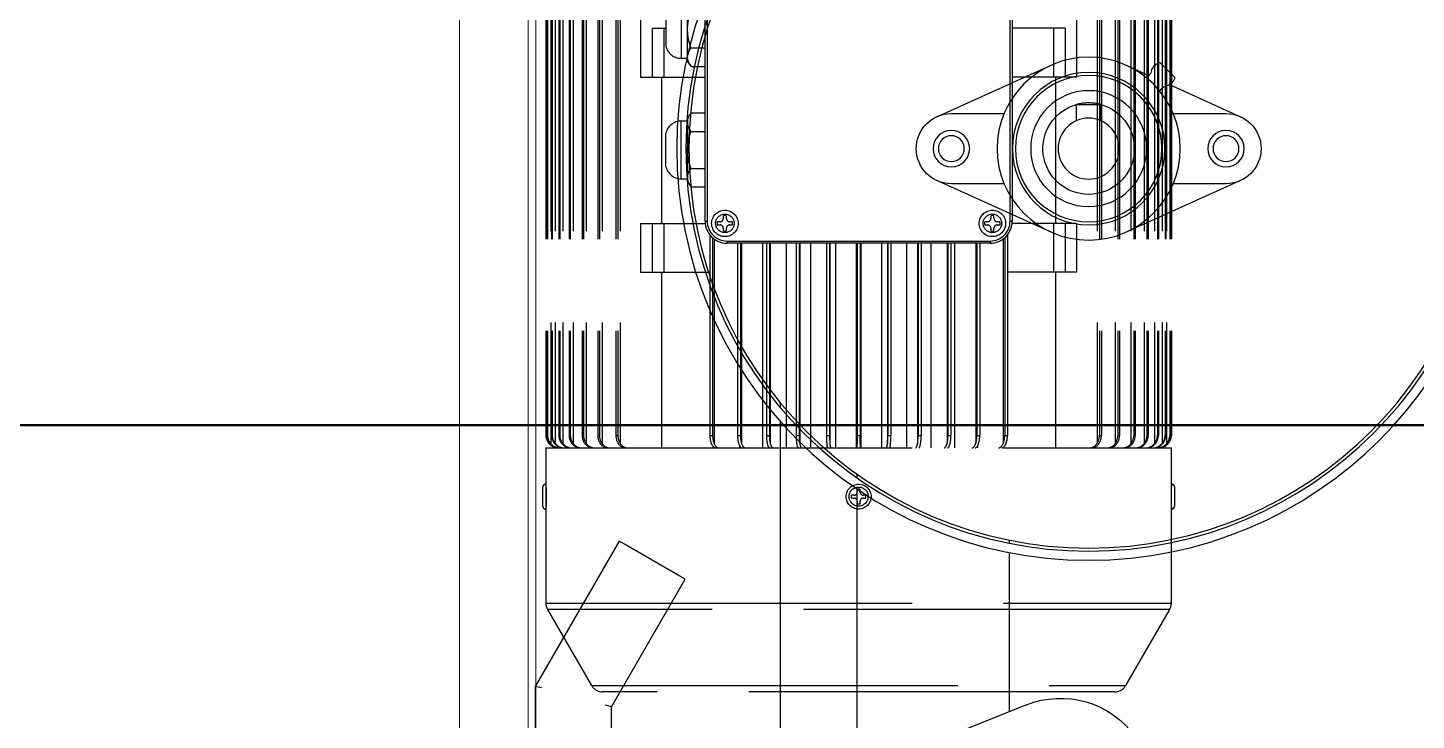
# Model space of a CAD drawing. Header units: millimetres. Extents: x 163705 to 1616509, y 81827 to 302547.
# Drawn here: x 252040.3 to 252495.4, y 147562.8 to 147789.9 of the extents above; entities that cross this region are included whole.
import ezdxf

# ---------------------------------------------------------------- set-up
doc = ezdxf.new("R2010")
doc.units = ezdxf.units.MM
doc.header["$LTSCALE"] = 10
doc.linetypes.add('ACAD_ISO02W100', pattern=[15, 12, -3])
for name, color, linetype, lineweight in [('1-填充', 8, 'Continuous', 18), ('1-虚线', 8, 'ACAD_ISO02W100', 0), ('1-设备轮廓', 2, 'Continuous', 18)]:
    doc.layers.add(name, color=color, linetype=linetype, lineweight=lineweight)

# ---------------------------------------------------------------- blocks, each defined once
blk = doc.blocks.new('A$C5A5F0ED2')
at = {"layer": '1-填充'}
blk.add_lwpolyline([(0, 0), (6000, 0), (6000, 2000), (0, 2000)], close=True, dxfattribs=at)
blk = doc.blocks.new('A$C7121566b')
at = {"layer": '1-设备轮廓', "lineweight": 50, "ltscale": 5}
blk.add_lwpolyline([(4499.65, 7100.13), (47799.65, 7100.13)], dxfattribs=at)
blk.add_blockref('A$C5A5F0ED2', (40999.65, 5100.13))
blk = doc.blocks.new('A$Cb1654539')
at = {"lineweight": 25}
for p, q in [((-53.91, 342.03), (-68.34, 317.04)), ((121.13, 342.03), (-53.91, 342.03)), ((-50.36, 344.08), (117.58, 344.08)), ((135.56, 317.04), (121.13, 342.03)), ((-68.89, 314.99), (-68.89, 284.13)), ((136.11, 314.99), (-68.89, 314.99)), ((-68.34, 317.04), (135.56, 317.04)), ((136.11, 284.13), (136.11, 314.99)), ((-69.92, 276.97), (-69.92, 283.2)), ((-68.93, 284.18), (-68.93, 275.98)), ((33.12, 282.25), (33.12, 281.56)), ((33.85, 282.49), (33.36, 282.49)), ((34.1, 281.56), (34.1, 282.25)), ((136.15, 275.98), (136.15, 284.18)), ((137.13, 283.2), (137.13, 276.97)), ((31.2, 280.33), (31.2, 279.84)), ((32.13, 280.58), (31.44, 280.58)), ((31.44, 279.59), (32.13, 279.59)), ((33.12, 278.61), (33.12, 277.92)), ((33.36, 277.67), (33.85, 277.67)), ((34.1, 277.92), (34.1, 278.61)), ((35.77, 280.58), (35.08, 280.58)), ((35.08, 279.59), (35.77, 279.59)), ((36.02, 279.84), (36.02, 280.33)), ((-68.89, 275.98), (-68.89, 264.08)), ((136.11, 264.08), (136.11, 275.98)), ((136.11, 264.08), (-68.89, 264.08)), ((-30.87, 206.48), (-30.87, 264.08)), ((-5.33, 263.53), (-5.33, 264.08)), ((2.16, 196.97), (2.16, 264.08)), ((9.95, 196.97), (9.95, 264.08)), ((17.97, 196.97), (17.97, 264.08)), ((26.14, 196.97), (26.14, 264.08)), ((32.83, 264.08), (32.83, 196.97)), ((34.38, 196.97), (34.38, 264.08)), ((41.07, 264.08), (41.07, 196.97)), ((49.24, 264.08), (49.24, 196.97)), ((57.26, 264.08), (57.26, 196.97)), ((65.05, 264.08), (65.05, 196.97)), ((72.54, 264.08), (72.54, 263.53)), ((98.08, 264.08), (98.08, 206.48)), ((-68.89, 75.7), (-68.89, 259.98)), ((-68.35, 259.98), (-68.45, 259.98)), ((-68.45, 75.7), (-68.45, 259.98)), ((-68.35, 75.7), (-68.35, 259.98)), ((-67.87, 262.09), (-67.87, 262.7)), ((-67.33, 72.99), (-67.33, 262.7)), ((-66.82, 259.98), (-67.02, 259.98)), ((-67.02, 75.7), (-67.02, 259.98)), ((-66.82, 75.7), (-66.82, 259.98)), ((-65.82, 72.99), (-65.82, 262.7)), ((-64.33, 259.98), (-64.63, 259.98)), ((-64.63, 75.7), (-64.63, 259.98)), ((-64.33, 75.7), (-64.33, 259.98)), ((-63.35, 72.99), (-63.35, 262.7)), ((-60.89, 259.98), (-61.29, 259.98)), ((-61.29, 75.7), (-61.29, 259.98)), ((-60.89, 75.7), (-60.89, 259.98)), ((-59.95, 72.99), (-59.95, 262.7)), ((-56.55, 259.98), (-57.03, 259.98)), ((-57.03, 75.7), (-57.03, 259.98)), ((-56.55, 75.7), (-56.55, 259.98)), ((-55.64, 72.99), (-55.64, 262.7)), ((-51.9, 75.7), (-51.9, 259.98)), ((-51.33, 259.98), (-51.9, 259.98)), ((-51.33, 75.7), (-51.33, 259.98)), ((-50.48, 72.99), (-50.48, 262.7)), ((-45.3, 259.98), (-45.95, 259.98)), ((-45.95, 75.7), (-45.95, 259.98)), ((-45.3, 75.7), (-45.3, 259.98)), ((-44.51, 72.99), (-44.51, 262.7)), ((-15.16, 194.25), (-15.16, 259.98)), ((-14.26, 259.98), (-15.16, 259.98)), ((-14.26, 195.19), (-14.26, 259.98)), ((-13.77, 195.58), (-13.77, 262.7)), ((-6.09, 196.97), (-6.09, 259.98)), ((-5.14, 259.98), (-6.09, 259.98)), ((-5.14, 196.97), (-5.14, 259.98)), ((-4.75, 196.97), (-4.75, 262.7)), ((4.34, 259.98), (3.36, 259.98)), ((3.36, 196.97), (3.36, 259.98)), ((4.34, 196.97), (4.34, 259.98)), ((4.64, 196.97), (4.64, 262.7)), ((14.11, 259.98), (13.11, 259.98)), ((13.11, 196.97), (13.11, 259.98)), ((14.11, 196.97), (14.11, 259.98)), ((14.31, 196.97), (14.31, 262.7)), ((23.05, 196.97), (23.05, 259.98)), ((24.07, 259.98), (23.05, 259.98)), ((24.07, 196.97), (24.07, 259.98)), ((24.17, 196.97), (24.17, 262.7)), ((33.1, 262.7), (33.1, 259.98)), ((34.12, 259.98), (33.1, 259.98)), ((33.1, 196.97), (33.1, 259.98)), ((34.12, 259.98), (34.12, 262.7)), ((34.12, 196.97), (34.12, 259.98)), ((43.04, 196.97), (43.04, 262.7)), ((44.16, 259.98), (43.14, 259.98)), ((43.14, 196.97), (43.14, 259.98)), ((44.16, 196.97), (44.16, 259.98)), ((52.9, 196.97), (52.9, 262.7)), ((53.1, 196.97), (53.1, 259.98)), ((54.11, 259.98), (53.1, 259.98)), ((54.11, 196.97), (54.11, 259.98)), ((62.57, 196.97), (62.57, 262.7)), ((62.87, 196.97), (62.87, 259.98)), ((63.85, 259.98), (62.87, 259.98)), ((63.85, 196.97), (63.85, 259.98)), ((71.97, 196.97), (71.97, 262.7)), ((72.36, 196.97), (72.36, 259.98)), ((73.31, 259.98), (72.36, 259.98)), ((73.31, 196.97), (73.31, 259.98)), ((80.99, 195.58), (80.99, 262.7)), ((81.47, 195.19), (81.47, 259.98)), ((82.38, 259.98), (81.47, 259.98)), ((82.38, 194.25), (82.38, 259.98)), ((111.72, 72.99), (111.72, 262.7)), ((113.17, 259.98), (112.52, 259.98)), ((112.52, 75.7), (112.52, 259.98)), ((113.17, 75.7), (113.17, 259.98)), ((117.7, 72.99), (117.7, 262.7)), ((118.55, 75.7), (118.55, 259.98)), ((119.12, 259.98), (118.55, 259.98)), ((119.12, 75.7), (119.12, 259.98)), ((122.86, 72.99), (122.86, 262.7)), ((123.76, 75.7), (123.76, 259.98)), ((124.25, 259.98), (123.76, 259.98)), ((124.25, 75.7), (124.25, 259.98)), ((127.16, 72.99), (127.16, 262.7)), ((128.11, 75.7), (128.11, 259.98)), ((128.5, 259.98), (128.11, 259.98)), ((128.5, 75.7), (128.5, 259.98)), ((130.56, 72.99), (130.56, 262.7)), ((131.55, 75.7), (131.55, 259.98)), ((131.84, 259.98), (131.55, 259.98)), ((131.84, 75.7), (131.84, 259.98)), ((133.03, 72.99), (133.03, 262.7)), ((134.24, 259.98), (134.04, 259.98)), ((134.04, 75.7), (134.04, 259.98)), ((134.24, 75.7), (134.24, 259.98)), ((134.54, 72.99), (134.54, 262.7)), ((135.08, 262.09), (135.08, 262.7)), ((135.56, 75.7), (135.56, 259.98)), ((135.66, 259.98), (135.56, 259.98)), ((135.66, 75.7), (135.66, 259.98)), ((136.11, 75.7), (136.11, 259.98)), ((-37.83, 190.48), (-37.83, 206.48)), ((-37.83, 206.48), (-34.05, 206.48)), ((-34.05, 190.48), (-34.05, 206.48)), ((-34.05, 206.48), (-30.27, 206.48)), ((-30.27, 206.48), (-15.16, 206.48)), ((-30.27, 190.48), (-30.27, 206.48)), ((97.49, 206.48), (82.38, 206.48)), ((97.49, 190.48), (97.49, 206.48)), ((101.27, 206.48), (97.49, 206.48)), ((101.27, 190.48), (101.27, 206.48)), ((105.05, 206.48), (101.27, 206.48)), ((105.05, 190.48), (105.05, 206.48)), ((-9.51, 196.25), (-9.51, 196.97)), ((-9.51, 196.97), (76.73, 196.97)), ((76.73, 196.25), (-9.51, 196.25)), ((76.73, 196.25), (76.73, 196.97)), ((-10.75, 192.76), (-10.75, 192.03)), ((-9.97, 193.02), (-10.49, 193.02)), ((-9.71, 192.03), (-9.71, 192.76)), ((76.93, 192.76), (76.93, 192.03)), ((77.71, 193.02), (77.19, 193.02)), ((77.97, 192.03), (77.97, 192.76)), ((-37.83, 190.48), (-34.05, 190.48)), ((-34.05, 190.48), (-30.27, 190.48)), ((-30.87, 142.48), (-30.87, 190.48)), ((-30.27, 190.48), (-16.7, 190.48)), ((-16.02, 189.74), (-16.74, 189.74)), ((-16.74, 103.51), (-16.74, 189.74)), ((-16.02, 189.74), (-16.02, 103.51)), ((-12.78, 190.73), (-12.78, 190.21)), ((-11.79, 190.99), (-12.52, 190.99)), ((-12.52, 189.95), (-11.79, 189.95)), ((-10.75, 188.9), (-10.75, 188.18)), ((-10.49, 187.92), (-9.97, 187.92)), ((-9.71, 188.18), (-9.71, 188.9)), ((-7.94, 190.99), (-8.67, 190.99)), ((-8.67, 189.95), (-7.94, 189.95)), ((-7.68, 190.21), (-7.68, 190.73)), ((74.9, 190.73), (74.9, 190.21)), ((75.89, 190.99), (75.16, 190.99)), ((75.16, 189.95), (75.89, 189.95)), ((76.93, 188.9), (76.93, 188.18)), ((77.19, 187.92), (77.71, 187.92)), ((77.97, 188.18), (77.97, 188.9)), ((79.74, 190.99), (79.01, 190.99)), ((79.01, 189.95), (79.74, 189.95)), ((80, 190.21), (80, 190.73)), ((83.95, 189.74), (83.23, 189.74)), ((83.23, 103.51), (83.23, 189.74)), ((97.49, 190.48), (83.92, 190.48)), ((83.95, 189.74), (83.95, 103.51)), ((101.27, 190.48), (97.49, 190.48)), ((98.08, 190.48), (98.08, 142.48)), ((105.05, 190.48), (101.27, 190.48)), ((88.55, 178.5), (83.95, 178.5)), ((89.69, 176.87), (88.55, 178.5)), ((89.69, 175.47), (89.69, 176.87)), ((91.81, 175.82), (89.69, 175.82)), ((89.69, 166.38), (89.69, 175.47)), ((91.81, 175.82), (91.81, 156.93)), ((88.55, 172.44), (83.95, 172.44)), ((96.76, 171.9), (96.76, 160.85)), ((89.69, 157.29), (89.69, 166.38)), ((88.55, 160.32), (83.95, 160.32)), ((88.55, 154.26), (89.69, 155.88)), ((89.69, 155.88), (89.69, 157.29)), ((89.69, 156.93), (91.81, 156.93)), ((88.55, 154.26), (83.95, 154.26)), ((-37.83, 110.48), (-37.83, 142.48)), ((-37.83, 142.48), (-34.05, 142.48)), ((-34.05, 126.48), (-34.05, 142.48)), ((-34.05, 142.48), (-30.27, 142.48)), ((-30.27, 142.48), (-16.74, 142.48)), ((-30.27, 126.48), (-30.27, 142.48)), ((97.49, 142.48), (83.95, 142.48)), ((97.49, 126.48), (97.49, 142.48)), ((101.27, 142.48), (97.49, 142.48)), ((101.27, 126.48), (101.27, 142.48)), ((105.05, 142.48), (101.27, 142.48)), ((105.05, 110.48), (105.05, 142.48)), ((88.55, 138.99), (83.95, 138.99)), ((89.69, 137.37), (88.55, 138.99)), ((89.69, 137.37), (89.69, 135.96)), ((88.55, 132.93), (83.95, 132.93)), ((91.81, 136.32), (89.69, 136.32)), ((89.69, 135.96), (89.69, 126.87)), ((91.81, 117.43), (91.81, 136.32)), ((96.76, 121.35), (96.76, 132.4)), ((-34.05, 126.48), (-30.27, 126.48)), ((-30.27, 126.48), (-16.74, 126.48)), ((89.69, 126.87), (89.69, 117.78)), ((97.49, 126.48), (96.76, 126.48)), ((101.27, 126.48), (97.49, 126.48))]:
    blk.add_line(p, q, dxfattribs=at)
for centre, radius in [((33.61, 280.08), 4.1), ((33.61, 280.08), 3.12), ((-10.23, 190.47), 4.34), ((-10.23, 190.47), 3.04), ((77.45, 190.47), 4.34), ((77.45, 190.47), 3.04)]:
    blk.add_circle(centre, radius, dxfattribs=at)
for centre, radius, start, end in [((-50.36, 339.98), 4.1, 90, 150), ((117.58, 339.98), 4.1, 30, 90), ((-64.79, 314.99), 4.1, 150, 180), ((132.01, 314.99), 4.1, 0, 30), ((-68.93, 283.2), 0.984, 90, 180), ((-171.34, 280.08), 102.53, 357.7083, 2.2637), ((33.36, 282.25), 0.246, 90, 180), ((33.85, 282.25), 0.246, 0, 90), ((136.15, 283.2), 0.984, 0, 90), ((31.44, 280.33), 0.246, 90, 180), ((31.44, 279.84), 0.246, 180, 270), ((32.13, 281.56), 0.984, 270, 0), ((32.13, 278.61), 0.984, 0, 90), ((33.36, 277.92), 0.246, 180, 270), ((33.85, 277.92), 0.246, 270, 0), ((35.08, 281.56), 0.984, 180, 270), ((35.08, 278.61), 0.984, 90, 180), ((35.77, 280.33), 0.246, 0, 90), ((35.77, 279.84), 0.246, 270, 0), ((-68.93, 276.97), 0.984, 180, 270), ((136.15, 276.97), 0.984, 270, 0), ((-64.79, 259.98), 4.1, 90, 138.5904), ((132.01, 259.98), 4.1, 41.4096, 90), ((-64.79, 259.98), 4.1, 138.5904, 180), ((-64.34, 259.99), 4.11, 138.7542, 180.0188), ((-64.24, 259.99), 4.11, 138.7542, 180.0188), ((-62.88, 259.99), 4.15, 139.2465, 180.0738), ((-62.68, 259.99), 4.15, 139.2465, 180.0738), ((-60.42, 260), 4.21, 140.0699, 180.161), ((-60.12, 260), 4.21, 140.0699, 180.161), ((-56.99, 260), 4.3, 141.2284, 180.2739), ((-56.6, 260), 4.3, 141.2284, 180.2739), ((-52.6, 260.01), 4.43, 142.7264, 180.4035), ((-52.12, 260.01), 4.43, 142.7264, 180.4035), ((-47.3, 260.03), 4.6, 144.5687, 180.539), ((-46.73, 260.03), 4.6, 144.5687, 180.539), ((-41.11, 260.04), 4.84, 146.7586, 180.6678), ((-40.46, 260.04), 4.84, 146.7586, 180.6678), ((-7.92, 260.09), 7.24, 158.9316, 180.8635), ((-7.02, 260.09), 7.24, 158.9316, 180.8635), ((2.65, 260.1), 8.74, 162.7549, 180.7847), ((3.6, 260.1), 8.74, 162.7549, 180.7847), ((14.7, 260.11), 11.34, 166.8282, 180.6492), ((15.68, 260.11), 11.34, 166.8282, 180.6492), ((29.77, 260.12), 16.66, 171.1015, 180.4641), ((30.77, 260.12), 16.66, 171.1015, 180.4641), ((55.95, 260.12), 32.9, 175.5147, 180.242), ((56.97, 260.12), 32.9, 175.5147, 180.242), ((10.24, 260.12), 32.9, 359.758, 4.4853), ((11.26, 260.12), 32.9, 359.758, 4.4853), ((36.44, 260.12), 16.66, 359.5359, 8.8985), ((37.45, 260.12), 16.66, 359.5359, 8.8985), ((51.54, 260.11), 11.34, 359.3508, 13.1718), ((52.52, 260.11), 11.34, 359.3508, 13.1718), ((63.62, 260.1), 8.74, 359.2153, 17.2451), ((64.56, 260.1), 8.74, 359.2153, 17.2451), ((74.23, 260.09), 7.24, 359.1365, 21.0684), ((75.14, 260.09), 7.24, 359.1365, 21.0684), ((107.67, 260.04), 4.84, 359.3322, 33.2414), ((108.32, 260.04), 4.84, 359.3322, 33.2414), ((113.95, 260.03), 4.6, 359.461, 35.4313), ((114.52, 260.03), 4.6, 359.461, 35.4313), ((119.34, 260.01), 4.43, 359.5965, 37.2736), ((119.82, 260.01), 4.43, 359.5965, 37.2736), ((123.81, 260), 4.3, 359.7261, 38.7716), ((124.2, 260), 4.3, 359.7261, 38.7716), ((127.34, 260), 4.21, 359.839, 39.9301), ((127.64, 260), 4.21, 359.839, 39.9301), ((129.89, 259.99), 4.15, 359.9262, 40.7535), ((130.09, 259.99), 4.15, 359.9262, 40.7535), ((131.45, 259.99), 4.11, 359.9812, 41.2458), ((131.55, 259.99), 4.11, 359.9812, 41.2458), ((132.01, 259.98), 4.1, 0, 41.4096), ((-9.51, 189.74), 7.23, 90, 180), ((-9.51, 189.74), 6.51, 90, 180), ((76.73, 189.74), 7.23, 0, 90), ((76.73, 189.74), 6.51, 0, 90), ((-11.79, 192.03), 1.04, 270, 0), ((-10.49, 192.76), 0.26, 90, 180), ((-9.97, 192.76), 0.26, 0, 90), ((-8.67, 192.03), 1.04, 180, 270), ((75.89, 192.03), 1.04, 270, 0), ((77.19, 192.76), 0.26, 90, 180), ((77.71, 192.76), 0.26, 360, 90), ((79.01, 192.03), 1.04, 180, 270), ((-12.52, 190.73), 0.26, 90, 180), ((-12.52, 190.21), 0.26, 180, 270), ((-11.79, 188.9), 1.04, 0, 90), ((-10.49, 188.18), 0.26, 180, 270), ((-9.97, 188.18), 0.26, 270, 0), ((-8.67, 188.9), 1.04, 90, 180), ((-7.94, 190.73), 0.26, 0, 90), ((-7.94, 190.21), 0.26, 270, 0), ((75.16, 190.73), 0.26, 90, 180), ((75.16, 190.21), 0.26, 180, 270), ((75.89, 188.9), 1.04, 0, 90), ((77.19, 188.18), 0.26, 180, 270), ((77.71, 188.18), 0.26, 270, 0), ((79.01, 188.9), 1.04, 90, 180), ((79.74, 190.73), 0.26, 0, 90), ((79.74, 190.21), 0.26, 270, 0), ((91.81, 170.74), 5.09, 13.2126, 90), ((91.81, 162.01), 5.09, 270, 346.7874), ((91.81, 131.24), 5.09, 13.2126, 90)]:
    blk.add_arc(centre, radius, start, end, dxfattribs=at)
for centre, ratio, start_param, end_param in [((-64.37, 259.98), 0.9937, 0, 0.848062), ((-64.26, 259.98), 0.99667, 0, 0.848062), ((-63.01, 259.98), 0.977829, 0, 0.848062), ((-62.79, 259.98), 0.983741, 0, 0.848062), ((-60.72, 259.98), 0.952542, 0, 0.848062), ((-60.39, 259.98), 0.961339, 0, 0.848062), ((-57.52, 259.98), 0.918081, 0, 0.848062), ((-57.09, 259.98), 0.929678, 0, 0.848062), ((-53.44, 259.98), 0.874779, 0, 0.848062), ((-52.91, 259.98), 0.889064, 0, 0.848062), ((-48.52, 259.98), 0.823052, 0, 0.848062), ((-47.9, 259.98), 0.839887, 0, 0.848062), ((-42.81, 259.98), 0.763398, 0, 0.848062), ((-42.1, 259.98), 0.782622, 0, 0.848062), ((-13.27, 259.98), 0.458034, 0, 0.848062), ((-12.28, 259.98), 0.484759, 0, 0.848062), ((-4.56, 259.98), 0.368685, 0, 0.848062), ((-3.53, 259.98), 0.396682, 0, 0.848062), ((4.51, 259.98), 0.275786, 0, 0.848062), ((5.58, 259.98), 0.304784, 0, 0.848062), ((13.86, 259.98), 0.18023, 0, 0.848062), ((14.96, 259.98), 0.209951, 0, 0.848062), ((23.41, 259.98), 0.082939, 0, 0.848062), ((24.52, 259.98), 0.113096, 0, 0.848062), ((33.05, 259.98), 0.015152, 5.435123, 6.283185), ((34.17, 259.98), 0.015152, 0, 0.848062), ((42.7, 259.98), 0.113096, 5.435123, 6.283185), ((43.81, 259.98), 0.082939, 5.435123, 6.283185), ((52.26, 259.98), 0.209951, 5.435123, 6.283185), ((53.35, 259.98), 0.18023, 5.435123, 6.283185), ((61.64, 259.98), 0.304784, 5.435123, 6.283185), ((62.71, 259.98), 0.275786, 5.435123, 6.283185), ((70.75, 259.98), 0.396682, 5.435123, 6.283185), ((71.78, 259.98), 0.368685, 5.435123, 6.283185), ((79.5, 259.98), 0.484759, 5.435123, 6.283185), ((80.49, 259.98), 0.458034, 5.435123, 6.283185), ((109.32, 259.98), 0.782622, 5.435123, 6.283185), ((110.03, 259.98), 0.763398, 5.435123, 6.283185), ((115.11, 259.98), 0.839887, 5.435123, 6.283185), ((115.74, 259.98), 0.823052, 5.435123, 6.283185), ((120.13, 259.98), 0.889064, 5.435123, 6.283185), ((120.65, 259.98), 0.874779, 5.435123, 6.283185), ((124.3, 259.98), 0.929678, 5.435123, 6.283185), ((124.73, 259.98), 0.918081, 5.435123, 6.283185), ((127.61, 259.98), 0.961339, 5.435123, 6.283185), ((127.93, 259.98), 0.952542, 5.435123, 6.283185), ((130.01, 259.98), 0.983741, 5.435123, 6.283185), ((130.23, 259.98), 0.977829, 5.435123, 6.283185), ((131.48, 259.98), 0.99667, 5.435123, 6.283185), ((131.59, 259.98), 0.9937, 5.435123, 6.283185)]:
    blk.add_ellipse(centre, major_axis=(0, 4.1), ratio=ratio, start_param=start_param, end_param=end_param, dxfattribs=at)
for points, knots in [([(136.11, 275.98), (136.11, 276.03), (136.1, 276.12), (136.08, 276.83), (136.05, 277.87), (136.03, 279.17), (136.02, 280.57), (136.04, 281.91), (136.07, 283.06), (136.09, 283.84), (136.11, 284.21), (136.11, 284.15), (136.11, 284.13)], [0, 0, 0, 0, 0.880637, 1.761257, 2.642319, 3.52367, 4.40454, 5.28491, 6.165541, 7.046787, 7.928042, 8.20633, 8.20633, 8.20633, 8.20633]), ([(88.55, 178.5), (88.86, 178.01), (89.5, 177.03), (89.62, 175.99), (89.69, 175.47)], [0, 0, 0, 0, 1.619128, 3.280618, 3.280618, 3.280618, 3.280618]), ([(89.69, 175.47), (89.68, 175.37), (89.67, 174.81), (89.4, 173.78), (88.83, 172.89), (88.55, 172.44)], [0, 0, 0, 0, 0.321217, 1.785505, 3.286132, 3.286132, 3.286132, 3.286132]), ([(88.55, 172.44), (88.72, 171.93), (89.12, 170.7), (89.58, 168.67), (89.65, 167.15), (89.69, 166.38)], [0, 0, 0, 0, 1.613588, 3.884306, 6.194764, 6.194764, 6.194764, 6.194764]), ([(89.69, 166.38), (89.67, 165.89), (89.63, 164.62), (89.27, 162.57), (88.79, 161.07), (88.55, 160.32)], [0, 0, 0, 0, 1.468866, 3.813321, 6.195313, 6.195313, 6.195313, 6.195313]), ([(88.55, 160.32), (88.86, 159.83), (89.5, 158.84), (89.62, 157.81), (89.69, 157.29)], [0, 0, 0, 0, 1.619128, 3.280618, 3.280618, 3.280618, 3.280618]), ([(89.69, 157.29), (89.68, 157.18), (89.67, 156.62), (89.4, 155.59), (88.83, 154.71), (88.55, 154.26)], [0, 0, 0, 0, 0.321217, 1.785505, 3.286132, 3.286132, 3.286132, 3.286132]), ([(88.55, 138.99), (88.86, 138.51), (89.5, 137.52), (89.62, 136.49), (89.69, 135.96)], [0, 0, 0, 0, 1.619128, 3.280618, 3.280618, 3.280618, 3.280618]), ([(89.69, 135.96), (89.68, 135.86), (89.67, 135.3), (89.4, 134.27), (88.83, 133.38), (88.55, 132.93)], [0, 0, 0, 0, 0.321217, 1.785505, 3.286132, 3.286132, 3.286132, 3.286132]), ([(88.55, 132.93), (88.72, 132.42), (89.12, 131.19), (89.58, 129.17), (89.65, 127.64), (89.69, 126.87)], [0, 0, 0, 0, 1.613588, 3.884306, 6.194764, 6.194764, 6.194764, 6.194764]), ([(89.69, 126.87), (89.67, 126.38), (89.63, 125.11), (89.27, 123.07), (88.79, 121.57), (88.55, 120.81)], [0, 0, 0, 0, 1.468866, 3.813321, 6.195313, 6.195313, 6.195313, 6.195313])]:
    blk.add_open_spline(points, degree=3, knots=knots, dxfattribs=at)
blk = doc.blocks.new('A$Ce0621208')
for p, q in [((1899.79, 815.05), (-1114.06, 815.05)), ((1899.79, 812.55), (-1114.06, 812.55)), ((-954.06, 790.05), (1649.79, 790.05))]:
    blk.add_line(p, q)
blk = doc.blocks.new('G$C126DDED6')
at = {"rotation": 90}
blk.add_blockref('A$Ce0621208', (1640.05, 2164.12), dxfattribs=at)
at = {"layer": '1-虚线'}
blk.add_blockref('A$Cb1654539', (685.59, 1238.98), dxfattribs=at)
blk = doc.blocks.new('11')
at = {"lineweight": 25}
for p, q in [((1997.7, -1591.44), (2045.33, -1563.94)), ((2045.86, -1565.94), (2045.33, -1563.94)), ((2045.33, -1563.94), (2395.33, -1563.94)), ((2052.03, -1588.94), (2051.49, -1586.94)), ((1998.7, -1593.17), (1997.7, -1591.44)), ((2052.03, -1588.94), (2010.2, -1613.09)), ((2059.24, -1588.94), (2052.03, -1588.94)), ((2009.2, -1611.36), (1998.7, -1593.17)), ((2010.2, -1613.09), (2009.2, -1611.36)), ((1953.98, -1644.32), (1952.42, -1644.32)), ((2069.24, -1644.32), (1958.57, -1644.32)), ((1975.69, -1669.32), (1976.92, -1669.32)), ((1980.57, -1669.32), (2069.24, -1669.32)), ((2051.39, -1724.92), (2069.24, -1680.44)), ((1858.51, -1695.59), (1841.64, -1732.99)), ((1896.34, -1732.99), (1879.47, -1695.59)), ((1857.49, -1700.32), (1857.49, -1717.61)), ((1880.49, -1717.61), (1880.49, -1700.32)), ((1998.41, -1719.32), (1997.39, -1719.32)), ((2053.64, -1719.32), (2001.46, -1719.32)), ((1859.82, -1741.34), (1854.53, -1741.34)), ((1854.53, -1741.34), (1854.53, -1749.3)), ((1854.61, -1741.07), (1854.6, -1741.07)), ((1854.53, -1749.3), (1859.82, -1749.3)), ((1854.6, -1749.57), (1854.61, -1749.57)), ((1841.64, -1757.65), (1844.99, -1765.08)), ((1879.47, -1795.05), (1896.34, -1757.65)), ((1845.76, -1764.31), (1845.08, -1764.99)), ((1840.71, -1768.66), (1845.66, -1773.61)), ((1849.32, -1769.24), (1850.01, -1768.55)), ((1848.01, -1771.77), (1858.51, -1795.05)), ((1857.49, -1773.03), (1857.49, -1790.32)), ((1880.49, -1790.32), (1880.49, -1773.03))]:
    blk.add_line(p, q, dxfattribs=at)
for centre, radius in [((1868.99, -1745.32), 135), ((1868.99, -1745.32), 132), ((1868.99, -1745.32), 131), ((1868.99, -1700.32), 6), ((1868.99, -1700.32), 4.25), ((1868.99, -1745.32), 30), ((1868.99, -1745.32), 25), ((1868.99, -1745.32), 24), ((1868.99, -1745.32), 19), ((1868.99, -1745.32), 10), ((1868.99, -1790.32), 6), ((1868.99, -1790.32), 4.25)]:
    blk.add_circle(centre, radius, dxfattribs=at)
for centre, radius, start, end in [((1868.99, -1700.32), 11.5, 0, 180), ((2079.24, -1736.09), 30, 158.1409, 234.3147), ((1868.99, -1745.32), 15, 195.3729, 164.6271), ((1842.6, -1762.52), 3.5, 285.0736, 315), ((1844.55, -1769.76), 4, 135, 163.9384), ((1844.55, -1769.76), 4, 105.0736, 135), ((1851.79, -1771.71), 3.5, 135, 164.9264), ((1844.55, -1769.76), 4, 286.0556, 315), ((1844.55, -1769.76), 4, 315, 344.9264), ((1868.99, -1790.32), 11.5, 180, 0)]:
    blk.add_arc(centre, radius, start, end, dxfattribs=at)
for points, knots in [([(1854.5, -1749.19), (1854.44, -1748.97), (1854.32, -1748.5), (1854.11, -1747.34), (1854.01, -1746.21), (1853.98, -1745.06), (1854.04, -1743.92), (1854.21, -1742.68), (1854.42, -1741.75), (1854.5, -1741.47), (1854.53, -1741.34)], [0, 0, 0, 0, 1.075967, 2.202458, 3.33462, 3.813407, 4.903883, 5.993388, 7.108382, 7.94019, 7.94019, 7.94019, 7.94019]), ([(1854.53, -1749.3), (1854.53, -1749.3), (1854.5, -1749.21), (1854.4, -1748.83), (1854.26, -1748.17), (1854.12, -1747.32), (1854.02, -1746.35), (1853.98, -1745.32), (1854.02, -1744.29), (1854.12, -1743.32), (1854.26, -1742.47), (1854.4, -1741.81), (1854.5, -1741.43), (1854.53, -1741.35), (1854.53, -1741.34)], [0, 0, 0, 0, 0.022453, 0.823458, 1.624944, 2.424082, 3.222501, 4.026976, 4.825872, 5.627119, 6.42824, 7.226832, 8.026413, 8.048968, 8.048968, 8.048968, 8.048968]), ([(1854.6, -1741.1), (1854.6, -1741.1), (1854.61, -1741.07), (1854.56, -1741.24), (1854.53, -1741.34)], [0, 0, 0, 0, 0.0885653, 0.2685261, 0.2685261, 0.2685261, 0.2685261]), ([(1854.53, -1749.3), (1854.56, -1749.41), (1854.61, -1749.57), (1854.6, -1749.55), (1854.6, -1749.54)], [0, 0, 0, 0, 0.180596, 0.2687253, 0.2687253, 0.2687253, 0.2687253])]:
    blk.add_open_spline(points, degree=3, knots=knots, dxfattribs=at)
blk = doc.blocks.new('A$C790c3438')
at = {"xscale": -1, "rotation": 89.99999999999993}
blk.add_blockref('11', (5498.39, 10613.13), dxfattribs=at)
at = {"layer": '1-设备轮廓', "rotation": 180}
blk.add_blockref('G$C126DDED6', (7887.52, 10149.08), dxfattribs=at)

msp = doc.modelspace()

# ---------------------------------------------------------------- block references
for name, p in [('A$C790c3438', (245144.313, 139006.156)), ('A$C7121566b', (209928.183, 140559.499))]:
    msp.add_blockref(name, p)

doc.saveas('drawing.dxf')
